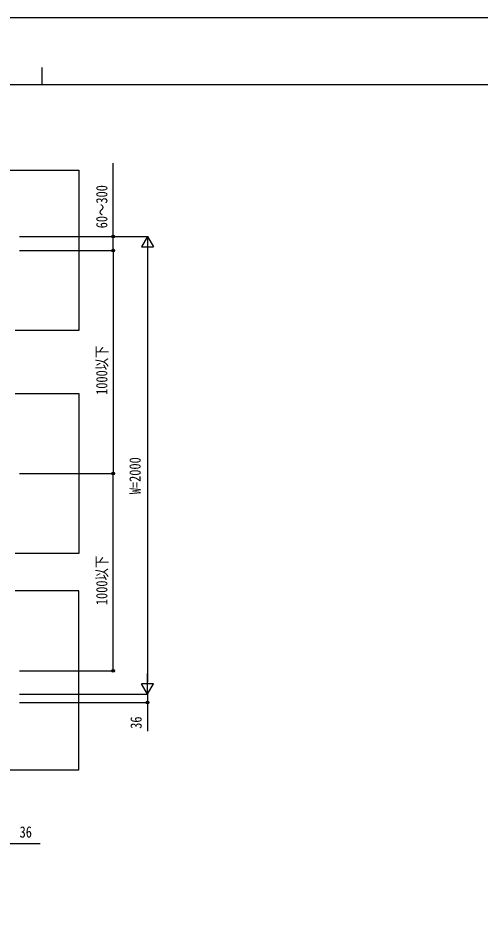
# Model space of a CAD drawing. Units: millimetres, scale not verified. Extents: x -6308 to 6308, y -4455 to 4455.
# Drawn here: x -112 to 1909, y 560 to 4455 of the extents above; entities that cross this region are included whole.
import ezdxf
from ezdxf.enums import TextEntityAlignment as Align

# ---------------------------------------------------------------- set-up
doc = ezdxf.new("R2010")
doc.units = ezdxf.units.MM
doc.header["$LTSCALE"] = 22
for name, color, linetype in [('0-5_YKK_A1', 4, 'Continuous'), ('0-6_YKK_D', 6, 'Continuous'), ('0-7_YKK_ZWAK', 7, 'Continuous')]:
    doc.layers.add(name, color=color, linetype=linetype)
doc.styles.add('ＭＳ ゴシック', font='')
doc.styles.get('ＭＳ ゴシック').set_extended_font_data('MS Gothic')

msp = doc.modelspace()

# ---------------------------------------------------------------- linework, layer by layer
at = {"layer": '0-5_YKK_A1'}
for points in [[(-156.13, 3088.7), (-545.13, 3088.7), (-545.13, 3788.7), (154.87, 3788.7), (154.87, 3088.7), (-124.13, 3088.7)], [(-124.13, 2813.8), (154.87, 2813.8), (154.87, 2113.8), (-124.13, 2113.8)], [(-628.23, 1447.3), (-628.23, 1169.3), (154.87, 1168.3), (154.87, 1951.4), (-124.13, 1951.4)]]:
    msp.add_lwpolyline(points, dxfattribs=at)
at = {"layer": '0-6_YKK_D'}
for p, q in [((-104.13, 3499.3), (455.87, 3499.3)), ((-104.13, 3499.3), (305.87, 3499.3)), ((454.87, 3499.3), (428.62, 3453.84)), ((454.87, 3499.3), (481.12, 3453.84)), ((454.87, 3499.3), (454.87, 3408.37)), ((-104.13, 3438.7), (305.87, 3438.7)), ((-104.13, 3438.7), (305.87, 3438.7)), ((304.87, 3438.7), (304.87, 2463.8)), ((428.62, 3453.84), (481.12, 3453.84)), ((454.87, 3446.8), (454.87, 1551.8)), ((-104.13, 2463.8), (305.87, 2463.8)), ((-104.13, 2463.8), (305.87, 2463.8)), ((304.87, 1601.4), (304.87, 2463.8)), ((-104.13, 1601.4), (305.87, 1601.4)), ((454.87, 1499.3), (454.87, 1590.24)), ((454.87, 1499.3), (428.62, 1544.77)), ((481.12, 1544.77), (428.62, 1544.77)), ((454.87, 1499.3), (481.12, 1544.77)), ((-104.13, 1499.3), (455.87, 1499.3)), ((-104.13, 1499.3), (455.87, 1499.3)), ((-104.13, 1463.3), (455.87, 1463.3))]:
    msp.add_line(p, q, dxfattribs=at)
for points in [[(304.87, 3438.7), (304.87, 3499.3), (304.87, 3819.4)], [(454.87, 1499.3), (454.87, 1463.3), (454.87, 1337.6)], [(-176.14, 847.3), (-140.13, 847.3), (-14.43, 847.3)]]:
    msp.add_lwpolyline(points, dxfattribs=at)
for centre in [(304.87, 3499.3), (304.87, 3438.7), (304.87, 3438.7), (304.87, 2463.8), (304.87, 2463.8), (304.87, 1601.4), (454.87, 1463.3)]:
    msp.add_circle(centre, 6.38, dxfattribs=at)
at = {"layer": '0-7_YKK_ZWAK'}
for p, q in [((-7.47, 4237.5), (-7.47, 4162.5)), ((5842.53, 4162.5), (-5857.47, 4162.5))]:
    msp.add_line(p, q, dxfattribs=at)
msp.add_lwpolyline([(-6307.5, -4455), (6307.5, -4455), (6307.5, 4455), (-6307.5, 4455)], close=True, dxfattribs=at)

# ---------------------------------------------------------------- texts
at = {"layer": '0-6_YKK_D', "style": 'ＭＳ ゴシック', "width": 0.8}
for s, p in [('60～300', (294.37, 3535.3)), ('1000以下', (294.37, 2807.25)), ('W=2000', (439.87, 2373.3)), ('1000以下', (294.37, 1888.6)), ('36', (444.37, 1348.1))]:
    msp.add_text(s, height=49.49, rotation=90, dxfattribs=at).set_placement(p, align=Align.BOTTOM_LEFT)
msp.add_text('36', height=49.49, dxfattribs=at).set_placement((-104.13, 857.8), align=Align.BOTTOM_LEFT)

doc.saveas('drawing.dxf')
